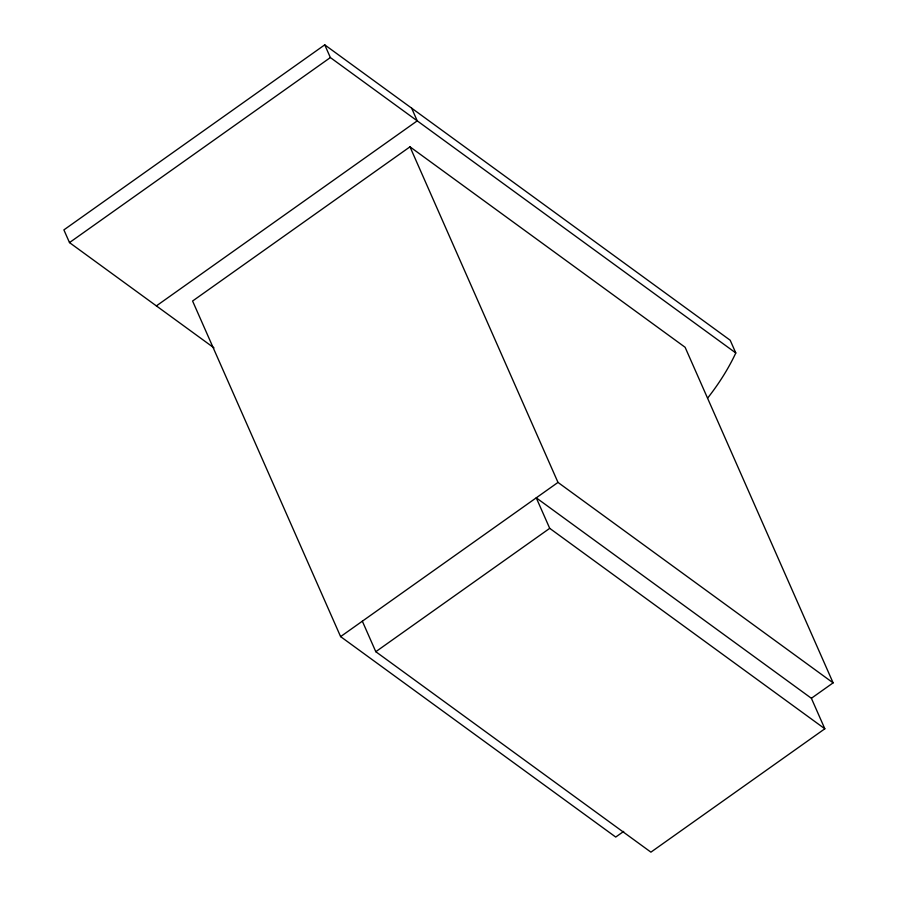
<?xml version="1.0" encoding="UTF-8"?>
<svg xmlns="http://www.w3.org/2000/svg" width="897" height="897" viewBox="0 0 897 897"><rect width="100%" height="100%" fill="white"/><g stroke="black" fill="none" stroke-linecap="round" stroke-linejoin="round"><path stroke-width="1.35" d="M707.666 398.055A276.175 163.893 -23.8 0 0 735.798 352.958L730.192 340.243L324.748 44.85L63.889 229.89L69.495 242.594L213.979 347.868M69.495 242.594L330.365 57.565L735.798 352.958M156.37 305.899L417.24 120.86L411.633 108.145M811.493 698.202L833.111 682.864L685.106 347.274L409.985 146.828L192.586 301.022L340.602 636.612L615.723 837.058L623.695 831.407M340.602 636.612L557.99 482.418L833.111 682.864M375.798 651.704L549.715 528.344L824.836 728.79L650.919 852.15L375.798 651.704L362.343 621.195M824.836 728.79L811.381 698.281L536.26 497.835L549.715 528.344M409.985 146.828L557.99 482.418M324.748 44.85L330.365 57.565"/></g></svg>
